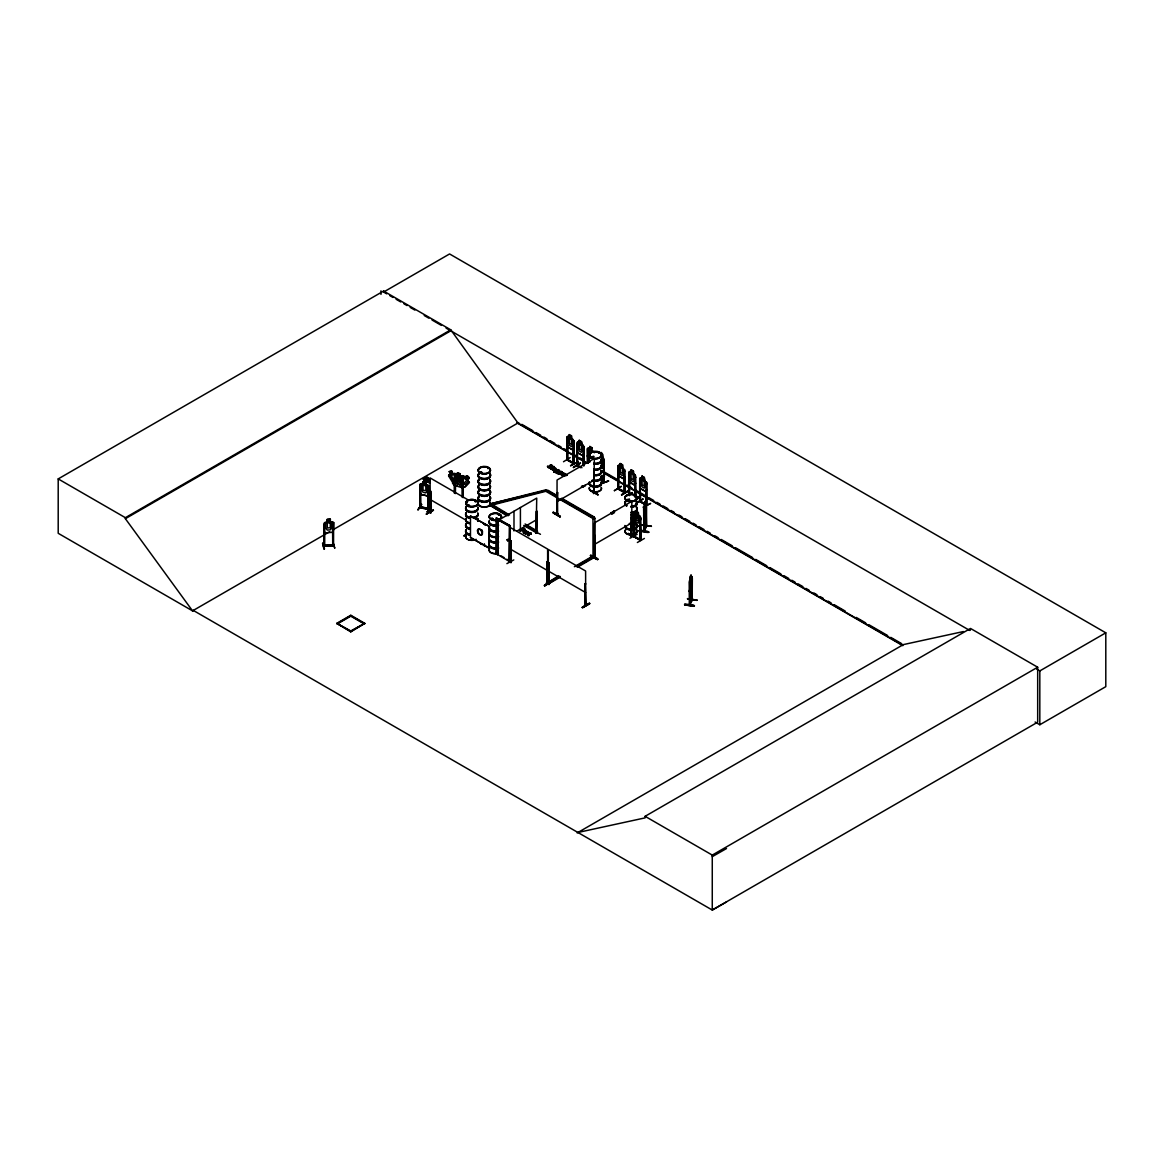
<?xml version="1.0" encoding="UTF-8"?>
<svg xmlns="http://www.w3.org/2000/svg" width="1164" height="1164" viewBox="0 0 1164 1164"><rect width="100%" height="100%" fill="white"/><g stroke="black" fill="none" stroke-linecap="round" stroke-linejoin="round"><path stroke-width="1.5" d="M508.333 525.168L497.625 519.61L497.581 554.646L497.508 519.42L509.352 526.259L509.308 561.557L510.094 561.863M644.012 530.886L646.253 525.91L643.765 531.293M644.419 530.944L643.765 530.508L646.035 525.953M643.808 531.424L643.677 508.261L645.933 502.47L646.515 526.463L646.66 482.333L640.506 477.851L639.705 478.419L639.647 501.48L645.875 504.478M646.631 526.07L646.311 525.124M691.707 586.962C693.744 577.81 687.837 594.178 689.51 591.181M639.051 531.046C644.871 528.66 657.864 535.222 639.065 530.959M639.167 530.711L648.741 532.152M684.563 604.742C693.569 603.534 701.383 608.306 684.563 604.742L694.079 606.313M684.694 604.436L694.21 606.008M684.694 604.087L694.21 605.615M689.946 604.742L689.917 583.179M691.736 600.333L692.013 578.246L691.736 600.217M691.765 599.489L692.085 599.547M692.362 599.853L689.801 605.164M554.835 469.325L552.725 469.238L555.504 469.325L554.253 467.462C553.555 465.6 546.702 470.547 554.108 468.612C558.153 469.659 549.801 464.64 550.747 468.685C552.944 471.289 556.61 468.423 552.274 469.252C553.715 472.148 551.954 468.103 554.835 469.776M603.854 466.56L603.345 468.699L603.898 466.633M467.972 505.394L468.568 504.725L468.859 505.685M468.714 504.783L469.238 505.773M481.707 472.686C479.815 470.125 481.561 474.534 480.383 472.133M481.329 472.599L480.456 471.944L481.605 471.944M474.941 501.48L475.931 501.553M475.319 501.699L475.334 501.524M488.065 468.612L487.992 467.855M491.15 519.1L491.921 518.358M492.648 519.057L491.15 518.809M492.969 518.868L491.906 518.489M492.547 518.417L492.896 519.231M498.585 514.75L499.356 514.75M497.421 522.403L497.581 522.592M497.435 522.607L497.581 521.792L497.421 522.912M499.356 515.186L498.425 514.968L499.24 515.245M497.421 537.666L497.581 537.346M497.435 550.427L497.435 549.888M591.53 457.248L591.414 457.539M592.389 456.87L592.927 457.437L591.865 457.568M592.985 457.074L591.137 457.161A6.169 3.565 0 0 1 593.771 456.303M598.456 453.174L599.46 453.334M599.285 452.912L598.805 452.767M626.872 500.156L627.643 499.414M627.294 499.923L627.236 500.113M627.352 500.375L628.473 499.749L627.294 499.851M628.72 500.156L626.974 499.734M634.322 496.257L634.773 495.893M635.049 496.14L634.322 495.806L635.224 496.111M689.685 586.059L690.121 587.282C692.536 583.019 691.125 566.868 689.685 581.127L690.005 604.727M564.511 474.301C556.508 469.79 564.642 479.597 561.266 473.864C572.15 474.01 554.166 470.998 562.939 475.349M448.693 475.945L449.013 474.796M604.509 476.134L601.308 476.731A6.169 3.565 0 0 1 599.125 480.499A6.169 3.565 0 0 1 592.287 480.761M552.958 512.815C574.521 525.401 538.757 503.576 560 516.845M560.335 516.234L553.307 512.189L560.335 516.54M590.41 555.664C597.001 556.232 603.316 563.987 590.41 555.664L597.467 559.637M590.73 555.417L597.772 559.433M590.745 555.068L597.801 559.04M428.832 482.623L430.273 481.299M566.984 443.979L567.697 447.02L573.081 450.133L573.867 447.849M582.989 455.852L583.848 453.625L582.989 455.852L577.606 452.738L576.893 449.697M623.889 478.942L624.806 476.833M624.733 476.774L623.948 479.059L618.55 475.945L617.851 472.904M634.773 485.213L635.529 483.104M633.74 520.584L634.424 523.64L639.836 526.739L640.549 517.427L638.396 515.128M456.972 482.696L462.53 487.905L465.018 486.916L469.427 482.333L463.607 475.843C460.275 473.835 454.251 487.178 458.747 480.601L461.264 483.918L459.358 480.208L461.177 477.706L458.791 479.437L456.332 476.294L458.165 479.874L456.244 482.449L457.947 480.383M462.152 487.6L463.068 478.186L462.239 476.964L455.459 475.043L454.426 475.683L454.455 493.347M463.068 485.243L462.224 487.716L455.43 485.723L454.484 482.74L455.43 485.723M332.438 532.239L333.602 529.533L333.602 522.418L333.544 545.625L333.588 544.796L324.014 545.61M333.617 529.591L332.511 532.326L324.945 532.865L323.97 530.362M419.928 491.557L420.859 494.409L427.93 496.039L429.007 493.58M644.39 509.381L644.201 531.468L646.646 526.041M641.684 525.211L651.404 526.332L641.815 524.877M646.704 525.24L646.238 525.968M563.507 461.744L570.185 457.583M573.416 467.462L580.429 463.097M636.228 503.284L643.226 498.919L635.893 503.168M513.79 559.913L506.893 563.638M629.957 538.219L637.174 534.305M646.035 526.521L646.166 502.935L645.438 503.867L645.351 501.058L644.129 507.329L644.245 531.366M644.681 503.037L645.191 501.946L644.681 503.91M644.07 506.704L644.521 505.511M643.648 510.763L646.195 505.336M643.707 515.303L644.07 517.398L646.296 509.963M324.392 548.651L322.603 543.413L324.378 548.971M323.025 543.021L324.45 549.088M323.956 549.073L322.603 543.413M690.281 576.835L690.819 575.744M690.281 577.708L690.819 576.631M692.173 599.504L689.306 605.207L689.204 582.044L690.208 579.323M689.524 580.53L691.707 576.296L691.096 577.519M692.173 600.275L692.333 578.304M689.612 604.043L692.056 599.824M497.508 554.602L496.286 554.253L496.286 518.009L510.269 525.721L510.239 562.154L511.04 562.561L511.2 540.853L510.327 540.62L510.967 540.984M510.356 562.227L511.287 562.387L511.2 540.853M547.153 582.364L547.866 583.557L560.19 576.471M548.244 583.339L549.015 583.702M548.215 584.081L549.015 584.488L549.175 562.779L548.302 562.547L548.942 562.91M548.913 584.503L548.477 583.12L549.015 583.935M548.302 584.081L549.263 584.313L549.175 562.779M585.492 604.814L585.463 604.844M548.346 584.153L548.302 549.466L585.608 571L585.681 605.658L584.881 605.251L585.216 583.586L585.914 605.527L585.128 605.076M634.453 536.182L633.667 535.731L634.627 536.764M634.715 536.007L633.914 535.6M640.709 539.747L640.229 539.15M566.955 459.984L573.939 463.941L573.939 440.792L571.655 438.522M567.988 459.387L567.246 458.965L567.508 460.304L567.261 438.275M567.654 460.304L567.901 445.812M573.241 442L574.114 442.218L573.241 442L573.154 463.519L573.532 462.603L574.187 463.796L567.246 459.751L567.144 436.907L569.429 437.329M576.966 464.945L577.81 465.076M584.022 465.891L583.848 446.51L577.708 442.014L576.893 442.582L576.835 465.658L580.356 467.637M577.562 466.022L577.169 443.993L577.635 466.066L577.155 464.683M617.924 488.153L618.36 488.458M617.793 488.865L617.851 465.804L618.651 465.236L624.806 469.718L624.806 492.867C603.403 481.198 638.629 499.021 618.826 488.574M624.341 476.178L624.486 492.328M629.462 495.006L628.982 494.176L628.691 495.195L628.72 472.075L629.535 471.507L634.846 474.665M639.647 500.695L640.695 500.942L639.778 500.767M640.607 501.713L639.982 479.815L640.433 501.902L640.127 500.564M421.63 504.667L417.905 509.978L421.659 504.303M536.502 532.443L536.342 533.287L536.808 531.89M556.741 513.673L557.76 513.499L556.843 513.644M593.829 492.663L593.786 493.507L594.106 471.435L593.713 493.521L594.353 458.485L557.061 480.019L556.989 514.677L557.76 514.284L556.814 514.415M593.407 493.376L594.178 492.925L594.106 471.435M574.361 566.708L593.014 555.941L594.659 556.698M594.178 557.352L595.226 557.134L594.891 535.44L594.309 557.28M577.286 567.275L594.382 557.411L594.513 522.869L631.819 501.335L631.819 536.037L630.873 536.226L631.586 535.76M426.533 479.132C423.041 480.907 421.644 478.404 425.646 479.175C423.07 475.334 431.757 480.121 427.028 477.036A1.659 0.96 0 0 0 426.082 476.949C423.812 477.225 426.912 481.227 423.492 478.52M551.096 467.171L550.441 465.731L552.463 466.691L551.445 465.236L549.495 465.862L550.136 467.608L547.371 466.444L549.277 467.724L551.125 466.968M323.752 545.378L333.544 544.592M323.752 546.163L333.471 545.61M420.859 485.999L419.913 485.985L420.859 485.999L420.597 507.751L419.928 484.442L422.939 484.195M423.041 484.311C420.48 479.714 428.352 481.358 425.849 484.952L427.348 486.188L427.348 491.135L425.849 492.91L423.041 492.256L421.528 489.797L421.528 484.85L423.041 484.311L423.07 481.605M420.888 483.729L427.945 485.286L429.007 486.465L428.992 509.614C422.91 508.61 417.556 507.009 420.859 506.747M428.076 487.876L429.021 487.876L428.076 487.876L428.134 509.483L428.919 509.643M428.963 486.523L427.901 485.344M421.252 504.594L418.036 509.614M427.93 496.039L420.888 494.351L420.058 491.499M420.961 506.762L429.065 508.581L428.759 509.628M430.898 506.878L427.217 512.175L430.898 506.427M427.275 511.753L430.956 506.486M431.408 506.98L427.726 512.247M507.053 539.659L507.649 540.707M507.606 540.562C507.591 538.219 509.279 539.994 507.519 540.693M508.086 539.659L508.115 540.387L507.155 539.776M487.672 468.35L488.065 468.437M468.801 505.787L468.394 504.914M491.557 518.518L491.921 519.289M689.743 604.378L689.801 604.378M455.255 493.58L455.415 477.24M462.341 479.452L463.287 479.51L462.341 479.452L462.341 497.406M455.008 482.623L452.607 480.732L449.944 475.654L450.73 474.461L449.217 471.609L451.748 471.042L453.087 473.923L454.818 474.548M451.69 471.1L449.173 471.667M456.143 474.199L454.804 473.384L448.882 474.767L448.591 475.931L454.658 485.694L457.568 484.937M457.321 475.596L456.026 476.12L456.026 481.067L457.467 483.598L460.173 484.399L461.628 482.696L461.628 477.749L460.173 476.44L460.275 473.733L457.321 472.948L457.423 475.712M452.461 483.162L454.658 485.694M460.275 476.382L460.275 473.733M463.607 475.843L462.268 475.901M463.127 478.229L463.127 497.625M464.902 486.887L469.325 482.289M330.3 519.246L327.288 519.493L327.288 522.141L325.687 523.145L325.687 528.092L327.288 530.086L330.3 529.853L331.9 527.598L331.9 522.651L330.3 521.894L330.387 519.086L327.171 519.348L327.273 522.083L323.97 523.262L323.796 546.353L323.854 524.615L324.741 524.542L324.698 546.338L324.698 545.276M536.037 533.127L536.808 532.676M536.109 533.068L536.735 498.105L499.443 519.639M536.982 532.894L536.982 511.331L536.109 511.549L536.284 533.272L536.982 511.331M631.324 535.527L631.106 535.804M630.932 536.153L630.946 535.309M563.9 474.854C563.231 472.642 562.459 472.715 563.551 474.534M420.917 483.671L419.928 484.442L419.811 507.504M481.372 471.696L481.329 472.322M475.276 501.509L475.087 501.175M492.488 519.202L492.066 518.3L491.179 518.868M628.575 500.185L627.032 500.185M567.799 436.296L566.984 436.864L567.057 460.013M587.413 462.748L587.456 448.606L588.198 448.082L594.338 452.563M617.924 465.876L618.681 465.338M639.778 478.491L640.535 477.953M633.783 536.633L633.74 513.47L636.184 513.95M633.813 513.557L634.584 513.018L639.778 516.103M430.04 481.445L430.127 482.638M430.04 481.896L430.127 483.089M561.732 473.442L561.339 474.737L562.939 474.897M428.832 480.965L429.356 480.383L428.076 479.961C422.226 483.584 429.167 476.061 430.025 480.674C423.9 483.962 431.655 479.83 428.076 479.51L425.544 480.441M551.692 467.957L551.925 469.252M481.547 544.257L480.776 543.806L481.954 544.505M484.34 545.872L484.559 544.243M528.762 534.305C528.238 534.785 529.504 536.575 527.627 535.251C529.736 531.526 532.85 534.305 530.086 534L528.296 535.105L529.009 535.615M430.214 490.815L430.942 512.713L430.855 491.179M433.503 510.341L426.155 514.182L433.11 510.123M430.2 511.505L430.927 512.742L430.214 512.349M464.029 535.615L466.793 533.956L464.378 536.197M466.822 534.32L464.087 536.022M556.741 514.546L557.44 492.59L557.105 514.634L557.512 513.309M557.687 492.736L556.814 492.969M591.167 490.757L597.83 494.555M533.505 530.639L540.46 534.305M536.109 532.224L537.055 532.035M511.171 561.528L510.851 561.717M510.327 527.539L547.618 549.073L547.691 583.731L546.993 583.411L547.226 561.659L547.749 584.328L546.396 583.542L558.822 575.685M547.866 562.023L546.993 561.805M595.139 535.586L594.266 535.804M630.946 514.648L631.819 514.415L631.179 536.313L631.179 514.779M633.987 514.895L634.627 515.245M640.171 539.383L640.491 540.489L628.24 533.388L640.957 540.387L639.924 540.096L640.244 518.46L640.957 540.387L640.695 517.398L639.88 515.987M640.884 518.824L639.996 518.591M547.342 583.208L547.226 561.659M544.388 585.288L551.329 581.214L544.883 585.565M544.403 585.667L551.809 581.491L544.737 585.914M544.49 585.783L551.823 581.491M560.335 499.007L592.971 517.849L593.014 556.625L595.139 557.12M634.453 536.415L640.535 539.689M635.66 537.623L628.342 533.723M637.363 542.497L644.405 538.437M585.841 583.95L584.968 583.731M584.997 605.324L585.216 583.586M582.32 607.172C604.334 595.11 567.726 616.018 589.319 603.185M582.698 607.797L589.653 603.738M193.399 610.474L192.642 610.925L58.2 533.301L58.2 478.913L383.596 291.044L450.774 329.819L517.951 422.998L587.02 462.879M383.596 291.044L383.596 292.048L449.58 253.956L1105.8 632.823L1105.8 686.658L1039.816 724.75L1035.102 722.015M58.2 478.913L125.377 517.689L450.774 329.819M726.511 901.925L712.266 910.044L193.311 610.431L192.54 610.867L125.377 518.693L450.774 330.823M192.54 610.867L329.747 531.657M332.889 529.838L518.707 422.561M428.454 478.506L427.028 477.487A1.659 0.96 0 0 0 426.082 477.4C428.017 479.917 422.547 481.649 423.405 478.244M425.544 480.892L429.865 478.928L428.468 479.743M427.261 481.881L430.025 480.223L428.468 479.292M569.283 434.594L568.207 442.538L569.356 445.332L571.495 446.569L572.644 445.099L571.655 435.874L569.283 434.594L569.356 437.198M573.066 439.425L567.756 436.456M573.939 440.792L573.721 463.898M579.192 440.312L581.563 441.593L582.553 445.885L582.553 450.832L581.403 452.287L579.265 451.05L578.115 448.271L579.265 440.268L579.265 442.917M567.697 447.02L573.154 450.09M581.403 441.68L581.563 444.241M582.975 445.143L583.848 446.51L583.775 464.232M552.231 466.749L553.046 466.342L551.62 465.338A1.659 0.96 0 0 0 550.674 465.236C552.624 467.812 547.095 469.456 547.982 466.08M583.149 465.658L583.382 447.573M548.084 466.371C551.46 469.048 548.462 465.105 550.674 464.785A1.659 0.96 0 0 1 551.62 464.887L552.42 466.211M584.022 447.936L583.149 447.718M552.231 467.186L554.195 466.517M577.606 452.738L583.062 455.808M567.319 459.009L567.726 459.562M554.093 468.437L556.174 469.339L553.846 470.882L553.38 470.154L555.985 468.437L553.016 467.637L551.198 468.83L551.925 468.816M470.474 515.987L489.506 526.535L489.127 548.288L470.474 537.521L470.474 515.987L489.506 526.535M506.631 515.579L489.535 505.031L547.706 490.146L557.032 495.529M587.384 448.649L587.66 462.603M588.111 448.125L589.682 449.028M489.535 505.714L547.706 490.815L555.475 495.311M591.967 447.704L589.755 446.336L589.755 449.159L588.606 449.377L589.755 457.103M588.3 450.41C586.481 448.722 589.813 461.177 588.3 462.966M553.642 471.391C554.675 471.58 558.254 472.089 554.995 472.264C550.427 471.304 560.975 474.563 558.967 470.183A1.746 1.018 0 0 0 558.08 469.616L555.199 470.256L556.538 471.551M553.642 471.827L554.122 471.1M591.967 450.352L594.266 452.607M559.404 470.882L558.967 470.634A1.746 1.018 0 0 0 558.08 470.052C552.507 470.169 559.52 472.439 557.381 469.834C552.667 470.14 557.032 474.403 559.404 470.431M556.538 472.002L554.239 471.682M556.45 473.006L559.724 473.399L562.212 472.06L559.404 474.097L556.45 473.006L558.764 473.923L559.346 473.181L558.007 471.886L560.888 471.231A1.746 1.018 0 0 1 561.63 471.857L562.212 472.06M573.168 463.49L573.488 441.854M556.45 473.457L556.93 472.729M570.607 465.469L577.941 462.021M570.564 465.891L577.955 462.079M559.724 472.962L561.252 472.075L558.647 472.031L559.724 472.962L559.069 473.792L556.959 473.195M559.724 473.399L561.252 472.075M573.488 467.564L580.472 463.083L573.488 467.128M566.417 475.494C559.651 476.207 566.664 475.116 565.558 473.995M562.794 475.596L567.014 475.29L566.024 474.257M470.474 537.521L487.963 547.167M336.803 623.337L350.786 615.261L364.769 623.337L350.786 631.863L336.803 623.337L350.786 631.412L364.769 623.337M336.803 623.788L350.786 615.712L364.769 623.788M350.786 616.163L337.575 623.788L350.786 630.961L363.997 623.788L350.786 616.163L350.786 615.261M622.362 464.902L620.223 463.49L620.223 466.313L619.073 466.531L619.073 471.478L620.223 474.257L622.362 475.494L623.511 474.039L622.507 464.814L622.507 467.462M557.061 501.553L594.353 480.019M585.186 485.475L584.692 486.217L584.939 485.17M618.128 467.201L618.23 488.749L624.981 492.663M516.569 531.293L536.735 519.639M519.857 530.391L523.538 528.267C528.907 530.173 518.868 531.744 523.611 528.791C528.15 530.071 520.759 531.482 523.873 533.228A1.542 0.888 0 0 0 524.862 533.388L527.016 532.137A1.542 0.888 0 0 0 526.754 531.57C522.112 529.358 523.669 535.644 527.016 531.686A1.542 0.888 0 0 0 526.754 531.119L526.215 530.813A1.557 0.902 0 0 0 525.226 530.653L519.857 530.842L521.719 529.882L524.397 530.304L523.538 528.267M519.857 530.842L523.538 528.703M624.093 492.547L624.341 470.794L625.039 492.736L624.268 492.285M522.141 530.086L523.611 529.242M624.966 471.158L624.093 470.925M527.801 533.17C533.781 531.803 520.002 536.24 528.15 531.977M631.092 472.409L629.942 472.817L629.942 477.749L631.092 480.543L633.231 481.78L634.38 480.325L633.391 471.085L633.318 473.777M525.371 534.029L528.616 532.254M629.244 495.515L629.637 473.85M529.082 533.112L531.264 532.865M496.286 554.253L496.592 517.835M528.194 532.937C531.599 532.617 525.153 535.469 529.009 535.164M634.875 474.592L635.689 476.003L635.602 497.319M523.713 525.444L536.153 532.632L537.506 531.846L525.27 525.677M628.72 479.19L629.433 482.231L634.817 485.344L635.602 483.162M634.977 496.955L635.224 477.065L635.85 497.173M635.85 477.429L634.977 477.211M618.579 488.72L618.506 467.71M641.99 476.149L644.361 477.429L645.365 481.707L645.365 486.654L644.216 488.109L642.077 486.872L640.928 484.093L642.077 476.105L642.077 478.753M644.361 480.077L644.216 477.516L642.077 476.28M628.473 490.393L621.431 494.816L628.516 490.786M628.793 490.961L621.809 495.02M639.705 485.519L640.404 488.56L645.875 491.63L646.66 489.447M645.947 501.495L646.195 483.409M646.82 483.773L645.947 483.54M628.007 495.34L631.95 492.765M628.109 495.442L632.299 492.576L625.315 496.606M640.404 488.56L645.816 491.514M490.146 503.896L545.61 489.913L546.353 491.601L592.971 518.518L594.338 517.063L592.971 517.849L594.891 517.849L594.746 556.974M611.493 513.906L611.26 512.48L612.686 513.397M613.37 512.727L612.54 511.913L614.447 510.807L613.515 511.898L614.301 512.393A1.455 0.844 0 0 1 614.49 512.713M636.504 498.221L639.691 497.261L635.486 499.705M610.736 513.222L612.686 513.848L610.736 512.786M612.54 512.364L614.447 511.258M636.548 498.294L639.342 496.679M636.504 498.672L639.676 497.232L635.457 499.632M640.433 501.335L644.769 503.546M650.632 503.546L643.285 506.98L643.663 507.606M643.343 507.402L650.37 503.401M633.74 513.47L634.104 536.444M594.513 544.403L631.819 522.869M634.438 523.625L639.909 526.695M546.396 583.542L557.265 577.257M575.918 566.49L591.457 557.512M577.286 566.606L594.382 556.727M547.749 584.328L560.19 577.14M577.169 832.929L903.337 644.609L963.428 631.543M577.926 832.478L645.103 817.87L645.103 816.313L970.5 628.444L1037.677 667.219L1037.677 722.175L712.266 910.044L712.266 855.089L1037.677 667.219M970.5 630L969.743 630.452L446.088 328.117M1036.702 669.111L1039.816 670.915L1105.8 632.823M712.266 856.66L726.511 848.541M509.323 539.412L509.323 540.867M497.625 519.61L509.774 526.012L509.163 561.31L497.625 554.559L498.236 519.26M594.891 556.188L594.571 557.527M628.094 500.316L627.469 500.084M581.913 486.246L582.888 485.897M582.422 486.901L582.509 485.985M631.455 535.833L631.572 514.27M430.273 480.863L428.832 481.969L429.632 483.307M559.346 473.632L558.007 472.322L560.888 471.682A1.746 1.018 0 0 1 561.63 472.308L562.212 472.511M420.83 506.951L419.826 506.747M420.146 507.329L428.949 509.366M602.574 456.87L602.574 454.222L601.162 452.534L602.472 454.251L603.098 458.66L602.428 464.873L601.206 463.272M603.432 457.976L603.898 459.518L601.206 455.328M603.854 481.285L603.403 482.158L603.796 460.522L604.247 482.565L601.366 478.826M601.308 476.716L604.538 475.8L601.526 477.022M603.447 481.532L601.672 478.739M601.031 482.958L608.583 481.052L601.264 483.686M601.031 483.395L608.568 481.023M487.658 468.044L488.473 468.306M491.877 503.488L517.878 497.246M521.341 496.402L542.148 491.412M453.553 474.825L451.21 475.363L453.873 480.441M633.914 536.386L640.04 539.412M640.171 539.951L640.244 525.633M548.477 583.906L548.55 562.416M585.128 604.291L585.463 605.629M577.097 465.484L577.169 443.993M590.846 490.873L597.889 494.889M330.27 521.836L333.617 522.476M325.047 522.316L332.438 521.734M332.642 544.607L332.729 545.698L332.555 523.916L333.442 523.844M333.035 542.584L334.796 548.259L332.948 542.206M324.014 546.367L333.486 545.581M592.287 457.874A6.169 3.565 0 0 1 592.287 451.705A6.169 3.565 0 0 1 601.541 454.789A6.169 3.565 0 0 1 592.287 457.874L591.472 457.437M468.816 505.918L467.943 505.656M492.314 519.493L491.237 519.231M430.331 511.578L430.462 512.058M510.56 561.237L510.938 562.576M547.691 583.731L547.022 583.397M577.286 465.542L580.603 467.506M629.477 494.7A6.155 3.55 0 0 0 626.712 500.636A6.155 3.55 0 0 0 637.014 499.05A6.155 3.55 0 0 0 629.477 494.7L628.793 494.438M333.413 544.577L333.413 545.363M592.971 518.518L594.891 518.518M592.971 555.926L594.891 555.926M592.971 556.596L594.891 556.596M594.106 492.183L593.655 492.954M565.617 474.941L567.014 475.29M528.194 532.486L531.337 534.276M641.713 525.051L651.404 526.346M643.707 508.232L643.779 515.39M603.796 482.056L603.854 459.489M687.458 598.82L696.989 600.406M427.945 485.286L425.995 484.835L425.995 482.187M420.961 506.995L428.788 508.814M455.255 477.429L454.455 477.196L454.615 493.172M457.423 473.064L460.129 473.85M559.171 473.326C557.178 472.671 560.728 470.998 561.252 472.526M428.09 509.439L428.192 487.687M430.462 512.844L430.607 491.31M573.852 463.156L567.726 459.795L573.765 463.097M618.36 489.244L618.753 474.737M624.704 492.881L624.486 491.543M612.54 511.913L613.806 512.727M591.618 457.161L592.272 457.263A6.256 3.608 0 0 0 590.948 457.845M581.491 486.465L581.767 486.61A1.499 0.858 0 0 0 582.553 486.785L583.731 486.028M581.491 486.916L581.767 487.061A1.499 0.858 0 0 0 582.553 487.236L583.775 486.683L583.179 485.912M454.76 473.544L456.084 474.257M590.788 490.539L598.209 494.773M433.139 510.079L426.548 513.95M430.607 512.844L429.982 477.866L467.273 499.4L467.273 502.993M589.624 603.709L582.364 607.535M511.258 562.343L510.56 540.489M383.596 292.048L386.724 293.852M389.853 295.656L392.981 297.46M396.095 299.264L400.78 301.971M403.908 303.775L407.036 305.579M410.164 307.383L414.85 310.09M424.22 315.502L428.905 318.209M432.033 320.013L441.403 325.411M620.136 463.534L622.507 464.814M633.391 471.085L631.019 469.805L631.092 472.584L631.164 469.892L633.231 471.173M577.62 442.058L579.337 443.048M581.476 444.284L583.019 445.172M591.894 451.268L589.755 450.032L589.755 454.978M629.389 473.981L628.764 473.617L628.997 495.02L629.709 494.642M618.681 475.843L623.962 478.899M629.564 482.129L634.846 485.17M521.85 424.365L532.836 430.709M535.978 432.528L540.693 435.249M543.821 437.053L546.964 438.872M550.106 440.676L554.821 443.397M557.963 445.215L561.092 447.034M564.234 448.838L567.377 450.657M572.091 453.378L575.22 455.182M579.934 457.903L583.077 459.722M601.919 470.591L617.618 479.655M627.032 485.097L631.746 487.818M634.875 489.622L645.875 495.966M649.003 497.785L653.717 500.505M656.86 502.31L660.003 504.128M663.145 505.947L667.845 508.653M670.988 510.472L674.131 512.291M678.83 514.997L681.973 516.816M685.116 518.635L689.83 521.356M692.973 523.16L696.101 524.979M699.244 526.783L703.958 529.504M707.101 531.322L710.229 533.127M714.943 535.847L718.086 537.666M721.229 539.47L732.214 545.814M735.357 547.633L752.628 557.6M755.756 559.418L766.756 565.762M769.884 567.566L780.884 573.925M784.012 575.729L788.726 578.45M791.869 580.269L795.012 582.073M798.155 583.892L802.854 586.612M805.997 588.417L809.14 590.235M813.84 592.956L816.983 594.76M820.125 596.579L823.268 598.383M827.982 601.104L831.111 602.923M834.253 604.727L845.239 611.085M856.238 617.429L865.652 622.856M868.795 624.675L887.637 635.544M890.766 637.363L901.765 643.707M601.148 471.027L902.566 645.06M516.918 422.852L572.048 454.688M575.205 456.506L586.22 462.865M605.12 473.777L902.798 645.642M581.956 467.724L577.635 465.513L580.356 467.084M644.769 504.114L639.982 501.349L639.982 479.815M645.875 505.045L639.778 501.553M562.096 473.239L563.551 474.083M561.732 473.894L563.652 474.999M633.711 515.987L640.622 519.944M561.688 498.221L594.338 517.063M561.688 498.89L594.338 517.747M545.61 489.913L557.221 497.217M490.146 503.226L509.541 515.012M525.08 523.989L537.506 531.162M500.214 510.312L490.888 504.245M503.328 512.102L507.984 514.794M526.637 525.561L535.964 530.944M489.535 505.031L508.173 515.798M522.141 529.635L523.887 530.115L524.018 529.023M496.286 518.009L510.094 525.837L509.963 562.154M427.872 478.841L425.864 477.895L426.519 479.321M429.982 499.4L465.716 520.032M510.327 549.073L547.618 570.607M548.302 571L585.608 592.534M546.396 582.858L547.749 583.644M645.103 816.313L712.266 855.089M507.737 539.412L508.508 539.805M501.117 555.897L504.012 557.585M506.893 559.273L509.774 560.961M430.986 506.82L427.348 512.145M646.835 505.278L646.66 482.333M466.851 475.814L469.077 477.866M601.308 456.201A6.14 3.55 0 0 1 591.021 457.787A6.14 3.55 0 0 1 593.771 451.85A6.14 3.55 0 0 1 601.308 456.201L602.428 457.816L602.428 462.748L601.206 461.162M601.293 465.949L603.447 468.685M601.366 479.379L603.854 482.609M593.043 451.938L591.894 450.395L592.054 447.66M644.129 512.276L644.55 513.484L645.744 508.77L645.467 501.073M633.885 520.57L634.584 523.524M577.053 449.682L577.737 452.636M631.877 535.906L631.877 535.12M643.648 515.376L643.939 517.383M1039.816 670.915L1039.816 724.75M691.882 576.66L691.925 599.824M691.096 574.871L691.067 577.679M646.195 490.582L646.195 501.349M635.224 477.065L635.224 496.81M634.627 520.628L634.7 536.822M634.38 515.39L634.453 536.968M629.637 481.023L629.462 495.558M620.296 463.621L620.296 466.269M601.25 452.505L601.293 455.299M588.053 450.555L588.053 463.112M583.382 452.956L583.382 465.527M558.429 470.46L555.664 471.1L556.916 471.333M557.44 492.59L557.643 514.328M552.929 466.706L553.016 467.637M520.41 507.533L520.41 529.067M513.993 511.229L513.993 530.973M489.127 526.754L489.127 548.288M484.282 544.083L484.282 545.203M462.486 486.45L462.486 497.217M455.415 482.623L455.415 493.391M428.861 486.537L428.861 493.609M380.963 290.84L380.963 294.405M350.786 630.961L350.786 631.863M125.377 517.689L125.377 518.693M601.41 459.46A6.256 3.608 0 0 1 593.742 463.883M589.319 461.322A6.256 3.608 0 0 1 589.319 459.46M601.322 459.824A6.169 3.565 0 0 1 593.771 464.174M589.406 461.657A6.169 3.565 0 0 1 589.406 459.824M591.006 458.223A6.169 3.565 0 0 1 592.287 457.656M601.41 459.154A6.256 3.608 0 0 1 593.742 463.578M589.944 461.89A6.256 3.608 0 0 1 589.319 459.154M590.948 457.539A6.256 3.608 0 0 1 593.742 456.594M601.322 458.82A6.169 3.565 0 0 1 593.771 463.185M590.017 461.526A6.169 3.565 0 0 1 589.406 458.82M601.322 464.771A6.169 3.565 0 0 1 593.771 469.121M601.308 465.76A6.155 3.55 0 0 1 593.771 470.111M601.293 470.402A6.126 3.536 0 0 1 593.786 474.737M601.41 465.396A6.256 3.608 0 0 1 593.742 469.82M601.41 465.091A6.256 3.608 0 0 1 593.742 469.514M593.771 475.159A6.169 3.565 0 0 0 601.322 470.794A6.184 3.565 0 0 1 593.771 475.334M601.293 487.338A6.126 3.536 0 0 1 595.371 491.805A6.126 3.536 0 0 1 589.45 487.338M601.308 482.696A6.155 3.55 0 0 1 595.371 487.178A6.155 3.55 0 0 1 589.421 482.696M601.41 482.333A6.256 3.608 0 0 1 595.371 486.887A6.256 3.608 0 0 1 589.319 482.333M601.41 482.027A6.256 3.608 0 0 1 595.371 486.581A6.256 3.608 0 0 1 589.319 482.027M601.308 487.672A6.14 3.55 0 0 1 595.371 492.139A6.14 3.55 0 0 1 589.435 487.672M601.322 481.707A6.169 3.565 0 0 1 596.172 486.159A6.169 3.565 0 0 1 589.202 482.623M601.41 476.091A6.256 3.608 0 0 1 599.169 479.888A6.256 3.608 0 0 1 592.243 480.15M601.322 475.756A6.169 3.565 0 0 1 593.771 480.121M601.308 471.289A6.155 3.55 0 0 1 593.771 475.639M601.41 476.396A6.256 3.608 0 0 1 599.169 480.194A6.256 3.608 0 0 1 592.243 480.456M626.712 500.127A6.155 3.55 0 0 0 637.014 498.527A6.155 3.55 0 0 0 629.477 494.176A6.155 3.55 0 0 0 626.712 500.127A6.155 3.55 0 0 1 629.477 499.167M636.49 501.451A6.256 3.608 0 0 1 631.063 506.864M626.654 505.802A6.256 3.608 0 0 1 625.65 501.451M626.654 500.695A6.256 3.608 0 0 1 629.448 499.763M636.417 501.815A6.169 3.565 0 0 1 631.063 507.155M626.712 506.122A6.169 3.565 0 0 1 625.723 501.815M626.712 501.087A6.169 3.565 0 0 1 629.477 500.156M636.49 501.146A6.256 3.608 0 0 1 631.063 506.558M626.654 505.496A6.256 3.608 0 0 1 625.65 501.146M626.654 500.389A6.256 3.608 0 0 1 629.448 499.458M636.402 500.826A6.155 3.55 0 0 1 631.063 506.165M626.712 505.118A6.155 3.55 0 0 1 625.737 500.826M636.417 506.762A6.169 3.565 0 0 1 631.063 512.102M636.402 507.766A6.155 3.55 0 0 1 631.063 513.091M634.147 517.267A6.155 3.55 0 0 1 631.063 517.733M636.49 507.388A6.256 3.608 0 0 1 631.063 512.815M636.49 507.082A6.256 3.608 0 0 1 631.063 512.509M634.147 517.587A6.155 3.55 0 0 1 631.063 518.067M636.373 529.344A6.126 3.536 0 0 1 631.063 534.654A6.126 3.536 0 0 1 625.766 529.344M636.388 529.678A6.14 3.55 0 0 1 631.063 535.004A6.14 3.55 0 0 1 625.752 529.678M636.402 524.702A6.155 3.55 0 0 1 632.663 529.911A6.155 3.55 0 0 1 624.908 526.477M637.028 524.557A6.169 3.565 0 0 1 631.877 529.009A6.169 3.565 0 0 1 624.893 525.488M636.49 524.324A6.256 3.608 0 0 1 633.463 529.475A6.256 3.608 0 0 1 625.024 527.074M636.49 524.018A6.256 3.608 0 0 1 633.463 529.169A6.256 3.608 0 0 1 625.024 526.768M635.428 523.058A6.169 3.565 0 0 1 629.477 523.975M634.191 523.014A6.256 3.608 0 0 1 629.448 523.378M634.147 522.621A6.155 3.55 0 0 1 631.063 523.087M634.147 518.14A6.155 3.55 0 0 1 631.063 518.62M634.191 523.32A6.256 3.608 0 0 1 629.448 523.684M634.162 517.849A6.184 3.565 0 0 1 631.063 518.329M489.724 479.67A6.256 3.608 0 0 1 484.297 485.082A6.256 3.608 0 0 1 478.884 479.67M489.651 480.034A6.169 3.565 0 0 1 484.297 485.373A6.169 3.565 0 0 1 478.957 480.034M489.608 484.69A6.126 3.536 0 0 1 484.297 490A6.126 3.536 0 0 1 478.986 484.69M489.651 484.995A6.169 3.565 0 0 1 484.297 490.335A6.169 3.565 0 0 1 478.957 484.995M489.724 473.719A6.256 3.608 0 0 1 484.297 479.146A6.256 3.608 0 0 1 478.884 473.719M489.651 479.044A6.169 3.565 0 0 1 484.297 484.384A6.169 3.565 0 0 1 478.957 479.044M489.651 474.097A6.169 3.565 0 0 1 484.297 479.437A6.169 3.565 0 0 1 478.957 474.097M489.724 479.364A6.256 3.608 0 0 1 484.297 484.777A6.256 3.608 0 0 1 478.884 479.364M489.724 473.413A6.256 3.608 0 0 1 484.297 478.841A6.256 3.608 0 0 1 478.884 473.413M489.651 473.093A6.169 3.565 0 0 1 484.297 478.448A6.169 3.565 0 0 1 478.957 473.093M489.724 496.606A6.256 3.608 0 0 1 484.297 502.019A6.256 3.608 0 0 1 478.884 496.606M489.651 496.97A6.169 3.565 0 0 1 484.297 502.31A6.169 3.565 0 0 1 478.957 496.97M489.608 501.626A6.126 3.536 0 0 1 486.654 506.66A6.126 3.536 0 0 1 478.375 504.303M478.375 502.484A6.126 3.536 0 0 1 478.986 501.626M489.622 485.563A6.14 3.55 0 0 1 484.297 490.873A6.14 3.55 0 0 1 478.986 485.563M489.651 485.257A6.184 3.565 0 0 1 484.297 490.611A6.184 3.565 0 0 1 478.942 485.257M489.724 490.655A6.256 3.608 0 0 1 484.297 496.082A6.256 3.608 0 0 1 478.884 490.655M489.651 495.98A6.169 3.565 0 0 1 484.297 501.32A6.169 3.565 0 0 1 478.957 495.98M489.651 491.033A6.169 3.565 0 0 1 484.297 496.373A6.169 3.565 0 0 1 478.957 491.033M489.724 496.301A6.256 3.608 0 0 1 484.297 501.713A6.256 3.608 0 0 1 478.884 496.301M489.724 490.35A6.256 3.608 0 0 1 484.297 495.777A6.256 3.608 0 0 1 478.884 490.35M489.651 490.029A6.169 3.565 0 0 1 484.297 495.384A6.169 3.565 0 0 1 478.957 490.029M490.262 504.667A6.169 3.565 0 0 1 484.297 507.3A6.169 3.565 0 0 1 478.346 504.667M489.651 501.96A6.169 3.565 0 0 1 490.466 503.75M481.94 530.086A3.303 1.906 60 0 0 482.551 531.642L482.405 531.73A3.303 1.906 60 0 1 481.794 530.173M483.744 524.062A1.644 0.946 60 0 1 484.355 524.411M483.613 523.96A1.644 0.946 60 0 1 485.199 525.371M498.425 520.148A6.155 3.55 0 0 1 489.215 517.369A6.155 3.55 0 0 1 497.45 513.731A6.155 3.55 0 0 1 499.691 519.581M498.425 525.619A6.169 3.565 0 0 1 491.586 525.357A6.169 3.565 0 0 1 489.389 521.618M498.425 524.629A6.169 3.565 0 0 1 491.586 524.367A6.169 3.565 0 0 1 489.389 520.614M498.468 525.313A6.256 3.608 0 0 1 491.528 525.051A6.256 3.608 0 0 1 489.302 521.254M498.468 525.008A6.256 3.608 0 0 1 491.528 524.746A6.256 3.608 0 0 1 489.302 520.948M498.439 536.604A6.184 3.565 0 0 1 489.156 533.505M498.425 531.57A6.169 3.565 0 0 1 489.389 529.402M498.439 536.342A6.184 3.565 0 0 1 489.156 533.243M498.468 530.959A6.256 3.608 0 0 1 489.084 527.83M498.425 530.566A6.155 3.55 0 0 1 489.186 527.481M498.468 531.264A6.256 3.608 0 0 1 489.302 529.067M498.41 553.118A6.126 3.536 0 0 1 491.615 552.871A6.126 3.536 0 0 1 489.418 549.146M498.439 536.793A6.184 3.565 0 0 1 489.156 533.694M498.439 553.293A6.184 3.565 0 0 1 491.586 553.031A6.184 3.565 0 0 1 489.375 549.277M498.425 548.506A6.169 3.565 0 0 1 489.389 546.338M498.41 537.07A6.126 3.536 0 0 1 489.215 534M498.425 541.566A6.169 3.565 0 0 1 489.389 539.398M498.468 548.2A6.256 3.608 0 0 1 489.302 546.003M498.468 547.895A6.256 3.608 0 0 1 489.302 545.698M498.425 547.502A6.155 3.55 0 0 1 489.389 545.334M498.425 542.555A6.155 3.55 0 0 1 489.389 540.387M498.468 542.249A6.256 3.608 0 0 1 489.302 540.067M498.468 541.944A6.256 3.608 0 0 1 489.302 539.761M477.88 513.63A6.256 3.608 0 0 1 473.457 518.053M470.212 518.053A6.256 3.608 0 0 1 466.415 512.757M470.241 523.131A6.184 3.565 0 0 1 466.488 517.907M470.241 522.971A6.14 3.55 0 0 1 465.906 518.62M477.88 507.693A6.256 3.608 0 0 1 471.013 512.204A6.256 3.608 0 0 1 466.415 506.82M477.88 513.324A6.256 3.608 0 0 1 473.457 517.747M470.212 517.747A6.256 3.608 0 0 1 466.415 512.451M477.88 507.388A6.256 3.608 0 0 1 471.013 511.898A6.256 3.608 0 0 1 466.415 506.515M477.778 508.042A6.155 3.55 0 0 1 471.842 512.524A6.155 3.55 0 0 1 465.891 508.042M477.793 507.053A6.169 3.565 0 0 1 471.842 511.534A6.169 3.565 0 0 1 465.876 507.053M477.778 513.993A6.155 3.55 0 0 1 473.428 518.344M470.241 518.344A6.155 3.55 0 0 1 465.891 513.993M477.793 512.989A6.169 3.565 0 0 1 473.428 517.354M470.241 517.354A6.169 3.565 0 0 1 465.876 512.989M477.778 518.999A6.155 3.55 0 0 1 477.778 520.832M470.241 523.349A6.155 3.55 0 0 1 466.502 518.14M477.88 530.566A6.256 3.608 0 0 1 477.88 532.428M470.212 534.989A6.256 3.608 0 0 1 466.415 529.693M477.764 519.508A6.14 3.55 0 0 1 477.764 521.341M470.241 523.844A6.14 3.55 0 0 1 465.906 519.508M474.927 539.718A6.184 3.565 0 0 1 467.462 539.15A6.184 3.565 0 0 1 466.488 534.843M470.212 529.053A6.256 3.608 0 0 1 466.415 523.756M477.88 530.26A6.256 3.608 0 0 1 477.88 532.123M470.212 534.683A6.256 3.608 0 0 1 466.415 529.387M470.212 528.747A6.256 3.608 0 0 1 466.415 523.451M470.241 529.329A6.155 3.55 0 0 1 465.891 524.979M470.241 528.34A6.155 3.55 0 0 1 465.891 523.989M477.778 530.929A6.155 3.55 0 0 1 477.778 532.763M470.241 535.28A6.155 3.55 0 0 1 465.891 530.929M477.793 529.926A6.169 3.565 0 0 1 477.793 531.773M470.241 534.291A6.169 3.565 0 0 1 465.876 529.926M476.207 539.339A6.184 3.565 0 0 1 468.074 539.659A6.184 3.565 0 0 1 466.488 535.033M482.449 533.84A3.303 1.906 60 0 1 480.252 534.64L479.655 534.218A3.303 1.906 60 0 1 477.851 530.639L477.924 529.984A3.303 1.906 60 0 1 478.491 529.082M479.524 528.951A3.303 1.906 60 0 1 480.121 529.183L480.732 529.605A3.303 1.906 60 0 1 482.522 533.185M526.404 531.977L524.862 532.937A1.542 0.888 0 0 1 523.873 532.777L524.804 531.555L526.404 531.977M526.404 531.526L523.727 532.181L525.226 531.104A1.557 0.902 0 0 1 526.215 531.264L526.404 531.526M460.406 480.179L460.289 482.638L462.515 484.69L465.018 484.428L468.088 481.241L467.433 479.568C471.857 478.622 466.066 473.064 465.207 477.516L463.476 476.993L460.406 480.179M477.531 530.202L477.473 530.871A3.303 1.906 60 0 0 479.262 534.451L479.859 534.873A3.303 1.906 60 0 0 482.071 534.072L482.129 533.403A3.303 1.906 60 0 0 480.339 529.838L479.728 529.416A3.303 1.906 60 0 0 477.531 530.202M614.388 490.641L621.431 486.29L614.374 490.67M645.322 504.739L644.55 511.374L645.322 504.739M690.965 578.537L690.121 585.172L690.965 578.537M687.589 598.631L697.091 600.202L687.589 598.631M639.4 521.719L638.25 523.174L636.111 521.938L634.962 519.159L636.111 511.156L638.396 512.48L639.4 521.719M464.669 478.098L461.599 481.27L463.825 483.322L466.895 480.135L464.669 478.098M466.982 476.469L466.429 477.036L467.855 478.36L468.408 477.793L466.982 476.469M587.456 455.706L588.096 458.791L587.456 455.706M451.472 471.755L449.959 472.089L450.439 473.006L451.952 472.657L451.472 471.755M329.761 519.741L327.826 519.886L327.826 520.774L329.761 520.614L329.761 519.741M330.3 522.782L327.288 523.014L327.288 527.961L330.3 527.729L330.3 522.782M425.34 482.638L423.536 482.216L423.536 483.104L425.34 483.511L425.34 482.638M425.849 485.839L423.041 485.199L423.041 490.131L425.849 490.786L425.849 485.839M459.693 474.097L457.961 473.588L459.693 474.985L459.693 474.097M460.173 477.327L457.467 476.542L457.467 481.489L460.173 482.274L460.173 477.327M621.969 465.12L620.601 464.32L621.969 466.007L621.969 465.12M632.852 471.391L631.485 470.605L632.852 472.278L632.852 471.391M643.823 477.735L642.455 476.934L643.823 478.622L643.823 477.735M571.117 436.18L569.734 435.394L571.117 437.067L571.117 436.18M581.025 441.913L579.643 441.112L581.025 442.786L581.025 441.913M591.516 447.965L590.133 447.165L591.516 448.853L591.516 447.965M622.362 468.423L620.223 467.186L620.223 472.133L622.362 473.37L622.362 468.423M633.231 474.708L631.092 473.472L631.092 478.419L633.231 479.655L633.231 474.708M644.216 481.052L642.077 479.815L642.077 484.762L644.216 485.999L644.216 481.052M571.495 439.497L569.356 438.261L569.356 443.208L571.495 444.444L571.495 439.497M581.403 445.215L579.265 443.979L579.265 448.926L581.403 450.162L581.403 445.215M637.872 512.8L636.49 512L637.872 513.673L637.872 512.8M638.25 516.103L636.111 514.866L636.111 519.813L638.25 521.05L638.25 516.103M602.21 454.44L601.424 453.407L602.21 455.313L602.21 454.44M592.287 458.34A6.155 3.55 0 0 0 601.526 455.269A6.155 3.55 0 0 0 592.287 452.185A6.155 3.55 0 0 0 592.287 458.34M626.698 500.345A6.184 3.565 0 0 0 637.043 498.745A6.184 3.565 0 0 0 629.477 494.38A6.184 3.565 0 0 0 626.698 500.345M481.227 472.977A6.14 3.55 0 0 0 490.451 469.907A6.14 3.55 0 0 0 481.227 466.837A6.14 3.55 0 0 0 481.227 472.977M481.227 473.486A6.14 3.55 0 0 0 490.451 470.416A6.14 3.55 0 0 0 481.227 467.317A6.14 3.55 0 0 0 481.227 473.472A6.14 3.55 0 0 0 490.451 470.402A6.14 3.55 0 0 0 481.227 467.346A6.14 3.55 0 0 0 481.227 473.486M492.256 519.668A6.184 3.565 0 0 0 501.524 516.569A6.184 3.565 0 0 0 492.256 513.484A6.184 3.565 0 0 0 492.256 519.668M492.256 519.857A6.184 3.565 0 0 0 501.524 516.758A6.184 3.565 0 0 0 492.256 513.673A6.184 3.565 0 0 0 492.256 519.857M468.757 506.064A6.155 3.55 0 0 0 477.997 502.979A6.155 3.55 0 0 0 468.757 499.909A6.155 3.55 0 0 0 468.757 506.064M468.757 506.573A6.155 3.55 0 0 0 477.997 503.488A6.155 3.55 0 0 0 468.757 500.418A6.155 3.55 0 0 0 468.757 506.573M477.807 520.614A6.184 3.565 0 0 0 477.807 518.766A6.14 3.55 0 0 1 477.764 520.453M467.477 505.525A6.169 3.565 0 0 0 477.793 503.939A6.169 3.565 0 0 0 470.241 499.574A6.169 3.565 0 0 0 467.477 505.525"/></g></svg>
